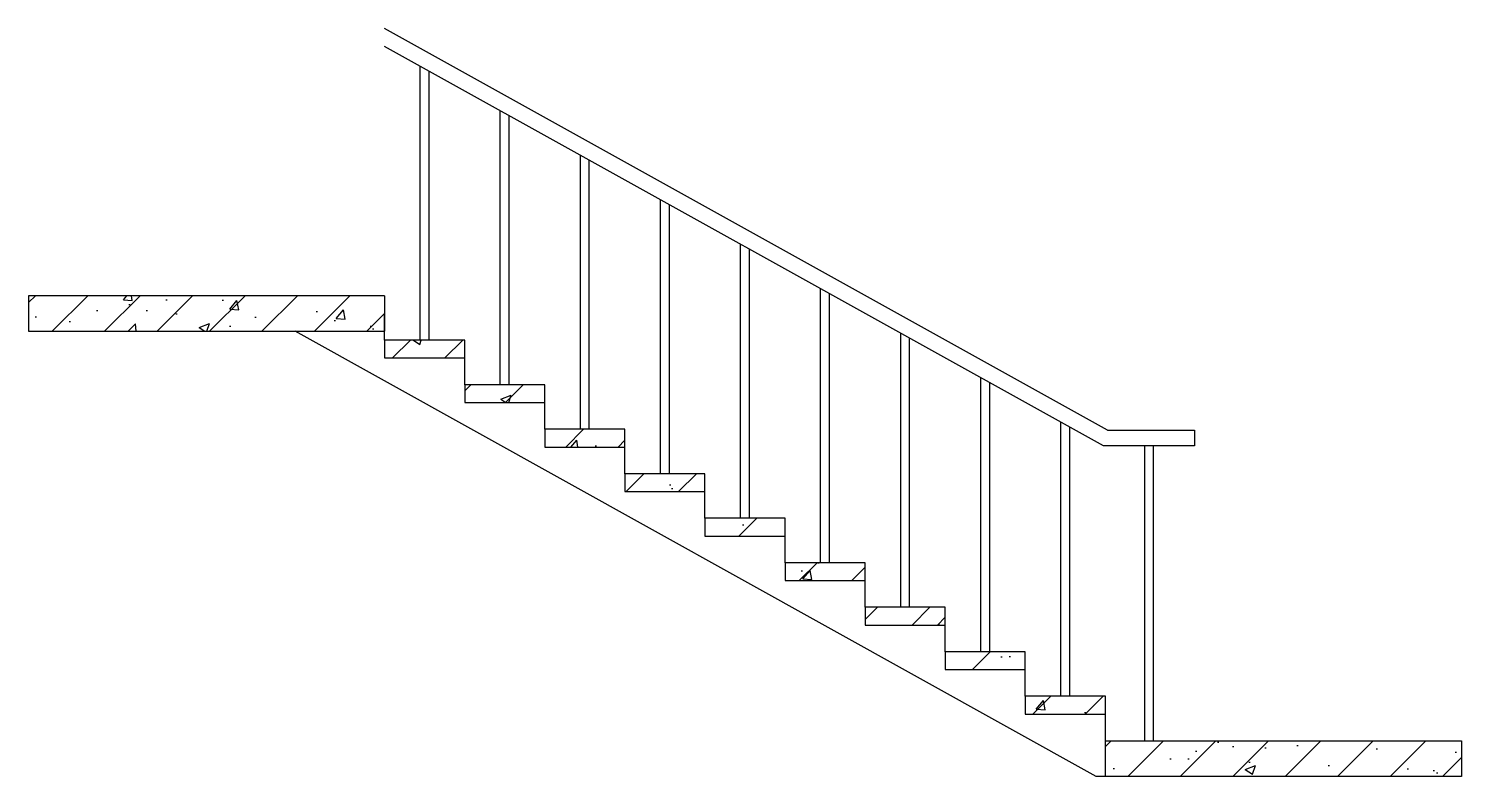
# Model space of a CAD drawing. Extents: x -4830 to 0, y 0 to 2520.
import ezdxf

# ---------------------------------------------------------------- set-up
doc = ezdxf.new("R2010")
doc.units = 0
doc.header["$LTSCALE"] = 1000
doc.header["$MEASUREMENT"] = 0
for name, color, linetype in [('PUB_HATCH', 8, 'Continuous'), ('S_E_STAIR', 4, 'Continuous'), ('S_STAIR', 9, 'Continuous')]:
    doc.layers.add(name, color=color, linetype=linetype)
pattern_1 = [(45, (359.61, 69.55), (-88.3883, 88.3883), []), (50, (359.6, 69.55), (358.63, -31.376), [37.5, -412.5]), (355, (359.6, 69.55), (-69.376, 376.096), [30, -330]), (100.4514, (389.5, 66.93), (289.255, 344.72), [31.87, -350.57]), (46.184, (359.6, 169.55), (533.62, -82.76), [56.25, -618.75]), (96.636, (404.1, 162.65), (467.33, 487.06), [47.805, -525.856]), (351.184, (359.6, 169.55), (467.33, 487.06), [45, -495]), (21, (409.6, 144.55), (298.454, -201.31), [37.5, -412.5]), (326, (409.6, 144.55), (121.658, 362.575), [30, -330]), (71.4514, (434.48, 127.77), (420.111, 161.265), [31.87, -350.57]), (37.5, (359.61, 69.55), (6.08, 166.447), [0, -326, 0, -335, 0, -331.25]), (7.5, (359.61, 69.55), (131.535, 197.206), [0, -191, 0, -318.5, 0, -126.25]), (327.5, (248.11, 69.55), (266.9112, -11.2774), [0, -125, 0, -390, 0, -517.5]), (317.5, (198.1, 69.55), (291.593, 50.052), [0, -162.5, 0, -259, 0, -367.5])]

msp = doc.modelspace()

# ---------------------------------------------------------------- hatches: boundary and pattern name
at = {"layer": 'PUB_HATCH'}
h = msp.add_hatch(dxfattribs=at)
h.set_pattern_fill('钢筋混凝土', color=256, scale=50, style=0)
h.set_pattern_definition(pattern_1)
h.paths.add_polyline_path([(-3630, 1620), (-4830, 1620), (-4830, 1500), (-3630, 1500)])
h = msp.add_hatch(dxfattribs=at)
h.set_pattern_fill('钢筋混凝土', color=256, scale=50, style=0)
h.set_pattern_definition(pattern_1)
h.paths.add_polyline_path([(-3360, 1470), (-3630, 1470), (-3630, 1410), (-3360, 1410)])
h = msp.add_hatch(dxfattribs=at)
h.set_pattern_fill('钢筋混凝土', color=256, scale=50, style=0)
h.set_pattern_definition(pattern_1)
h.paths.add_polyline_path([(-3090, 1320), (-3360, 1320), (-3360, 1260), (-3090, 1260)])
h = msp.add_hatch(dxfattribs=at)
h.set_pattern_fill('钢筋混凝土', color=256, scale=50, style=0)
h.set_pattern_definition(pattern_1)
h.paths.add_polyline_path([(-2820, 1170), (-3090, 1170), (-3090, 1110), (-2820, 1110)])
h = msp.add_hatch(dxfattribs=at)
h.set_pattern_fill('钢筋混凝土', color=256, scale=50, style=0)
h.set_pattern_definition(pattern_1)
h.paths.add_polyline_path([(-2550, 1020), (-2820, 1020), (-2820, 960), (-2550, 960)])
h = msp.add_hatch(dxfattribs=at)
h.set_pattern_fill('钢筋混凝土', color=256, scale=50, style=0)
h.set_pattern_definition(pattern_1)
h.paths.add_polyline_path([(-2280, 870), (-2550, 870), (-2550, 810), (-2280, 810)])
h = msp.add_hatch(dxfattribs=at)
h.set_pattern_fill('钢筋混凝土', color=256, scale=50, style=0)
h.set_pattern_definition(pattern_1)
h.paths.add_polyline_path([(-2010, 720), (-2280, 720), (-2280, 660), (-2010, 660)])
h = msp.add_hatch(dxfattribs=at)
h.set_pattern_fill('钢筋混凝土', color=256, scale=50, style=0)
h.set_pattern_definition(pattern_1)
h.paths.add_polyline_path([(-1740, 570), (-2010, 570), (-2010, 510), (-1740, 510)])
h = msp.add_hatch(dxfattribs=at)
h.set_pattern_fill('钢筋混凝土', color=256, scale=50, style=0)
h.set_pattern_definition(pattern_1)
h.paths.add_polyline_path([(-1470, 420), (-1740, 420), (-1740, 360), (-1470, 360)])
h = msp.add_hatch(dxfattribs=at)
h.set_pattern_fill('钢筋混凝土', color=256, scale=50, style=0)
h.set_pattern_definition(pattern_1)
h.paths.add_polyline_path([(-1200, 270), (-1470, 270), (-1470, 210), (-1200, 210)])
h = msp.add_hatch(dxfattribs=at)
h.set_pattern_fill('钢筋混凝土', color=256, scale=50, style=0)
h.set_pattern_definition(pattern_1)
h.paths.add_polyline_path([(0, 120), (0, 0), (-1200, 0), (-1200, 120)])

# ---------------------------------------------------------------- linework, layer by layer
at = {"layer": 'S_E_STAIR'}
for p, q in [((-1193.2, 1166.2), (-3630, 2520)), ((-1206.8, 1113.8), (-3630, 2460)), ((-3510, 1470), (-3510, 2393.3)), ((-3480, 1470), (-3480, 2376.7)), ((-3240, 1320), (-3240, 2243.3)), ((-3210, 1320), (-3210, 2226.7)), ((-2970, 1170), (-2970, 2093.3)), ((-2940, 1170), (-2940, 2076.7)), ((-2700, 1020), (-2700, 1943.3)), ((-2670, 1020), (-2670, 1926.7)), ((-2430, 870), (-2430, 1793.3)), ((-2400, 870), (-2400, 1776.7)), ((-2160, 720), (-2160, 1643.3)), ((-2130, 720), (-2130, 1626.7)), ((-3630, 1470), (-3630, 1560)), ((-1231.1, 0), (-3931.1, 1500)), ((-1890, 570), (-1890, 1493.3)), ((-1860, 570), (-1860, 1476.7)), ((-3360, 1320), (-3360, 1410)), ((-1620, 420), (-1620, 1343.3)), ((-1590, 420), (-1590, 1326.7)), ((-3090, 1170), (-3090, 1260)), ((-1350, 270), (-1350, 1193.3)), ((-1320, 270), (-1320, 1176.7)), ((-1068.4, 1113.8), (-1068.4, 120)), ((-1038.4, 1113.8), (-1038.4, 120)), ((-2820, 1020), (-2820, 1110)), ((-2550, 870), (-2550, 960)), ((-2280, 720), (-2280, 810)), ((-2010, 570), (-2010, 660)), ((-1740, 420), (-1740, 510)), ((-1470, 270), (-1470, 360)), ((-1200, 120), (-1200, 210)), ((-1200, 0), (-1231.1, 0))]:
    msp.add_line(p, q, dxfattribs=at)
msp.add_lwpolyline([(-1193.2, 1166.2), (-900, 1166.2), (-900, 1113.8), (-1206.8, 1113.8)], dxfattribs=at)
at = {"layer": 'S_STAIR'}
for p, q in [((-3630, 1620), (-4830, 1620)), ((-4830, 1620), (-4830, 1500)), ((-3630, 1620), (-3630, 1560)), ((-3630, 1620), (-3630, 1500)), ((-4830, 1500), (-3630, 1500)), ((-3360, 1470), (-3630, 1470)), ((-3630, 1470), (-3630, 1410)), ((-3360, 1410), (-3360, 1470)), ((-3630, 1410), (-3360, 1410)), ((-3090, 1320), (-3360, 1320)), ((-3360, 1320), (-3360, 1260)), ((-3090, 1260), (-3090, 1320)), ((-3360, 1260), (-3090, 1260)), ((-2820, 1170), (-3090, 1170)), ((-3090, 1170), (-3090, 1110)), ((-2820, 1110), (-2820, 1170)), ((-3090, 1110), (-2820, 1110)), ((-2550, 1020), (-2820, 1020)), ((-2820, 1020), (-2820, 960)), ((-2550, 960), (-2550, 1020)), ((-2820, 960), (-2550, 960)), ((-2280, 870), (-2550, 870)), ((-2550, 870), (-2550, 810)), ((-2280, 810), (-2280, 870)), ((-2550, 810), (-2280, 810)), ((-2010, 720), (-2280, 720)), ((-2280, 720), (-2280, 660)), ((-2010, 660), (-2010, 720)), ((-2280, 660), (-2010, 660)), ((-1740, 570), (-2010, 570)), ((-2010, 570), (-2010, 510)), ((-1740, 510), (-1740, 570)), ((-2010, 510), (-1740, 510)), ((-1470, 420), (-1740, 420)), ((-1740, 420), (-1740, 360)), ((-1470, 360), (-1470, 420)), ((-1740, 360), (-1470, 360)), ((-1200, 270), (-1470, 270)), ((-1470, 270), (-1470, 210)), ((-1200, 210), (-1200, 270)), ((-1470, 210), (-1200, 210)), ((-1200, 120), (0, 120)), ((-1200, 0), (-1200, 120)), ((0, 120), (0, 0)), ((0, 0), (-1200, 0))]:
    msp.add_line(p, q, dxfattribs=at)

doc.saveas('drawing.dxf')
